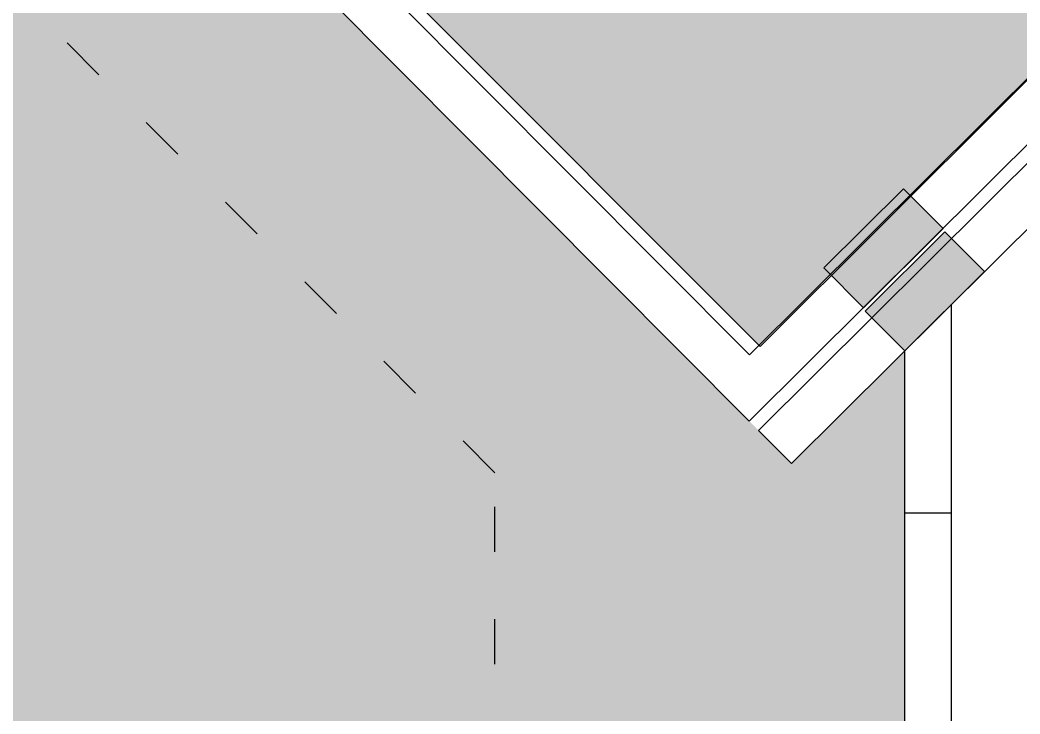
# Model space of a CAD drawing. Header units: inches. Extents: x -162 to 906, y 35 to 488.
# Drawn here: x 418.37 to 423.71, y 158.48 to 162.18 of the extents above; entities that cross this region are included whole.
import ezdxf

# ---------------------------------------------------------------- set-up
doc = ezdxf.new("R2010")
doc.units = ezdxf.units.IN
doc.header["$LTSCALE"] = 0.02
doc.header["$MEASUREMENT"] = 0
doc.linetypes.add('ACAD_ISO03W100', pattern=[30, 12, -18])
for name, color, linetype, true_color in [('balcony', 7, 'Continuous', 0x9875ff), ('Car Parking block', 7, 'Continuous', 0xc29100), ('Columns', 7, 'Continuous', 0x62cb7c), ('green bed', 7, 'Continuous', 0x145200), ('parking hatch', 7, 'Continuous', 0x2a554a), ('walking pavers', 7, 'Continuous', 0xf7f7f7), ('walls', 7, 'Continuous', 0x614d9d)]:
    doc.layers.add(name, color=color, linetype=linetype, true_color=true_color)

# ---------------------------------------------------------------- blocks, each defined once
blk = doc.blocks.new('columns')
at = {"layer": 'Columns'}
h = blk.add_hatch(color=256, dxfattribs=at)
h.dxf.hatch_style = 1
h.paths.add_polyline_path([(0, 0), (0.3, 0), (0.3, 0.6), (0, 0.6)])
for p, q in [((0, 0.6), (0.3, 0.6)), ((0, 0), (0, 0.6)), ((0.3, 0.6), (0.3, 0)), ((0.3, 0), (0, 0))]:
    blk.add_line(p, q, dxfattribs=at)

msp = doc.modelspace()

# ---------------------------------------------------------------- hatches: boundary and pattern name
at = {"layer": 'green bed'}
h = msp.add_hatch(dxfattribs=at)
h.set_pattern_fill('GRASS', color=98, scale=2)
edge = h.paths.add_edge_path()
edge.add_arc((544.3615, -96.6512), 162.9943, 95.589472, 114.239441)
edge.add_line((477.4441, 51.9731), (477.4441, 51.1407))
edge.add_line((477.4441, 51.1407), (468.4907, 51.1407))
edge.add_line((468.4907, 51.1407), (468.4907, 46.6407))
edge.add_line((468.4907, 46.6407), (568.0727, 46.6407))
edge.add_line((568.0727, 46.6407), (568.0727, 246.4207))
edge.add_line((568.0727, 246.4207), (368.2927, 246.4207))
edge.add_line((368.2927, 246.4207), (368.2927, 230.2207))
edge.add_line((368.2927, 230.2207), (372.7927, 230.2207))
edge.add_line((372.7927, 230.2207), (372.7927, 237.8129))
edge.add_line((372.7927, 237.8129), (559.7318, 237.8129))
edge.add_line((559.7318, 237.8129), (559.7318, 81.8508))
edge.add_line((559.7318, 81.8508), (551.5326, 81.8508))
edge.add_arc((525.6079, 94.0932), 28.67, 275.7613, 334.72201, ccw=False)
at = {"layer": 'parking hatch', "true_color": 0xa1a1a1}
h = msp.add_hatch(color=253, dxfattribs=at)
h.dxf.hatch_style = 1
h.paths.add_polyline_path([(425.8613, 163.9717), (425.8263, 164.0069), (426.2512, 164.4301), (424.5558, 166.1288), (424.1324, 165.7071), (424.0285, 165.8114), (421.3158, 163.1093), (421.3169, 163.1082), (424.0269, 165.8129), (423.9207, 165.9196), (424.3458, 166.3431), (422.6206, 168.075), (418.6531, 164.1229), (420.486, 162.2828), (420.8907, 162.6859), (420.788, 162.789), (421.2131, 163.2125), (421.3158, 163.1093), (424.0285, 165.8114), (424.0269, 165.8129), (421.3169, 163.1082), (421.4248, 162.9999), (420.9997, 162.5765), (420.8923, 162.6844), (420.4862, 162.2791), (422.3165, 160.4451), (422.6984, 160.825), (422.664, 160.8595), (423.0891, 161.2829), (423.1237, 161.2482)])
h.paths.add_polyline_path([(422.1674, 164.1658), (422.0532, 164.2704, -0.072121), (420.5845, 162.9422, -0.367125), (420.3571, 162.9599, -0.042013), (419.8152, 163.3931, -0.042013), (419.3773, 163.9312, -0.101126), (419.3382, 163.99), (419.3302, 164), (419.3265, 164.0345, -0.187665), (419.3577, 164.1585, -0.071846), (420.6675, 165.6336), (420.5676, 165.7518), (420.6432, 165.8079), (420.7283, 165.6932), (420.8199, 165.7849), (420.8441, 165.8092, -0.007427), (420.9922, 165.9644), (420.9941, 165.9665), (421.066, 166.039), (421.1379, 166.1115), (421.2026, 166.1699, -0.063065), (422.5581, 167.4431, -0.308304), (422.7564, 167.4517, -0.056612), (423.3638, 166.9724, -0.056612), (423.8483, 166.3691, -0.305041), (423.8427, 166.1724), (423.8415, 166.1707, -0.063065), (422.58, 164.8043, -0.009099), (422.3984, 164.6143), (422.3783, 164.5941), (422.3984, 164.6143, -0.002428), (422.3487, 164.5648), (422.1074, 164.326), (422.222, 164.2335)], flags=16)
h.paths.add_polyline_path([(420.8104, 165.4948, 0.139772), (420.6227, 165.5874), (420.2526, 165.2166, -0.129646)], flags=0)
h.paths.add_polyline_path([(421.6349, 163.8462), (422.0025, 164.2195, 0.136886), (421.9112, 164.4032, -0.438874), (421.9083, 164.4064, -0.129646)], flags=0)
h.paths.add_polyline_path([(422.1674, 164.1658), (422.0426, 164.2895), (422.0199, 164.2969), (422.0543, 164.3688), (422.2187, 164.2362)], flags=16)
h.paths.add_polyline_path([(423.341, 165.8361), (422.9928, 165.5738, -0.372605), (422.8778, 165.5816), (422.4275, 166.028), (421.9773, 166.4744, -0.372605), (421.9685, 166.5894), (422.2277, 166.9397, -0.336737), (422.2618, 166.9497, -0.108536), (422.9197, 166.5244, -0.108536), (423.3506, 165.8702, -0.336737)], flags=0)
h.paths.add_polyline_path([(421.5965, 163.9286, -0.102756), (421.3887, 163.9853, -0.055644), (420.8437, 164.4304, -0.055644), (420.3939, 164.9716, -0.102756), (420.3354, 165.1789, -0.193155), (420.7601, 165.3744, -0.375257), (420.8707, 165.3394, 0.064374), (421.2611, 164.8515, 0.064374), (421.7524, 164.4653, -0.375257), (421.7883, 164.355, -0.193155)], flags=0)
h.paths.add_polyline_path([(422.8804, 165.6204), (422.4482, 166.0489), (422.016, 166.4773, -0.372605), (422.0072, 166.5923), (422.2513, 166.9223, -0.108752), (422.899, 166.5036, -0.108752), (423.3233, 165.8595), (422.9955, 165.6126, -0.372605)], flags=0)
h.paths.add_polyline_path([(420.7, 165.6055), (420.6924, 165.6282), (420.5676, 165.7518), (420.6375, 165.8037), (420.7717, 165.6405)], flags=0)
h.paths.add_polyline_path([(422.1084, 165.1468), (421.6213, 165.6358), (421.3293, 165.3449), (421.8164, 164.8559)], flags=8)
at = {"layer": 'walking pavers'}
h = msp.add_hatch(dxfattribs=at)
h.set_pattern_fill('ANSI37', color=35, scale=4)
edge = h.paths.add_edge_path(flags=16)
edge.add_line((438.6555, 182.0054), (426.1665, 196.0542))
edge.add_arc((428.8816, 197.666), 3.1574, 52.7556, 210.6947, ccw=False)
edge.add_line((430.7925, 200.1794), (443.2942, 186.1162))
edge.add_arc((440.5742, 184.513), 3.1574, -127.4224, 30.5167, ccw=False)
edge = h.paths.add_edge_path(flags=16)
edge.add_arc((407.4187, 201.1389), 2.1835, 235.3794, 287.4736, ccw=False)
edge.add_line((406.1782, 199.3421), (397.814, 207.7556))
edge.add_arc((414.7795, 199.055), 19.0664, 95.89063, 152.8492, ccw=False)
edge.add_line((412.8227, 218.0207), (423.2363, 218.0207))
edge.add_arc((417.9712, 201.8011), 17.0528, 34.33281, 72.01598, ccw=False)
edge.add_line((432.053, 211.4188), (408.0744, 199.0562))
edge = h.paths.add_edge_path(flags=17)
edge.add_arc((431.064, 214.5534), 3.7987, 348.154, 388.1135)
edge.add_arc((431.064, 214.5534), 3.7987, -11.846, 28.1135, ccw=False)
edge = h.paths.add_edge_path()
edge.add_arc((431.5599, 216.0867), 0.7088, 228.0729, 273.1346, ccw=False)
edge.add_arc((331.3961, 100.3619), 152.3438, 49.127567, 51.053195)
edge.add_arc((1884.7004, 2081.6628), 2365.2737, 231.8493812, 231.9589999, ccw=False)
edge.add_arc((420.2226, 217.034), 5.7072, 53.7432, 86.721)
edge.add_line((420.549, 222.7319), (412.5896, 222.8207))
edge.add_arc((414.7752, 199.0604), 23.8606, 95.25552, 161.44343)
edge.add_line((392.155, 206.6538), (403.3457, 195.383))
edge.add_arc((402.9211, 194.7463), 0.7653, 7.8577, 56.2989, ccw=False)
edge.add_arc((408.1351, 213.2012), 18.8836, 256.35112, 277.17901)
edge.add_line((410.495, 194.4657), (411.6778, 195.6398))
edge.add_line((411.6778, 195.6398), (414.1392, 193.1598))
edge.add_line((414.1392, 193.1598), (414.3013, 193.2959))
edge.add_line((414.3013, 193.2959), (434.9332, 172.6298))
edge.add_line((434.9332, 172.6298), (430.5176, 168.256))
edge.add_line((430.5176, 168.256), (434.0104, 164.7181))
edge.add_arc((432.9429, 163.6644), 1.5, 0, 44.6292, ccw=False)
edge.add_line((434.4429, 163.6644), (434.4429, 160.2907))
edge.add_arc((435.2652, 173.5045), 13.2394, 266.43907, 312.6226)
edge.add_arc((473.3947, 158.147), 29.7, 153.52095, 169.10105, ccw=False)
edge.add_arc((447.7272, 171.4122), 0.9172, 20.3176, 181.4266, ccw=False)
edge.add_arc((468.3947, 157.9417), 24.1343, 113.71742, 145.15622, ccw=False)
edge.add_arc((459.8303, 181.9648), 2.2406, 223.0631, 239.3263, ccw=False)
edge.add_arc((456.2073, 180.1986), 2, 6.785, 11.685)
edge.add_arc((458.1741, 180.8249), 0.2214, 82.0841, 267.8697, ccw=False)
edge.add_arc((468.3947, 153.147), 29.7, 97.51089, 110.06603, ccw=False)
edge.add_arc((456.6178, 188.4284), 9.8178, 323.52616, 343.36971)
edge.add_line((466.0249, 185.6186), (463.8346, 185.6186))
edge.add_arc((463.8944, 187.3268), 1.7092, 216.4377, 267.9956, ccw=False)
edge.add_line((462.5193, 186.3116), (459.35, 189.4685))
edge.add_line((459.35, 189.4685), (454.9258, 185.1262))
edge.add_line((454.9258, 185.1262), (433.5629, 206.406))
edge.add_line((433.5629, 206.406), (433.5874, 206.428))
edge.add_line((433.5874, 206.428), (431.5808, 208.4207))
edge.add_arc((427.0005, 211.9117), 5.759, 322.68677, 397.01863)
h = msp.add_hatch(dxfattribs=at)
h.set_pattern_fill('HONEY', color=39, scale=3)
edge = h.paths.add_edge_path(flags=16)
edge.add_line((414.8635, 157.0099), (398.9054, 141.0869))
edge.add_arc((398.8369, 142.1309), 1.0463, 176.4335, 273.7503, ccw=False)
edge.add_line((397.7927, 142.196), (397.7927, 175.0837))
edge.add_arc((398.6688, 174.9618), 0.8846, 81.2951, 172.0802, ccw=False)
edge.add_line((398.8027, 175.8362), (414.8639, 159.72))
edge.add_arc((412.8986, 158.3652), 2.387, -34.5959, 34.5821, ccw=False)
edge = h.paths.add_edge_path()
edge.add_arc((381.3736, 144.4437), 25.0636, 314.51754, 325.26752)
edge.add_line((401.9714, 130.1638), (399.5104, 132.6152))
edge.add_line((399.5104, 132.6152), (402.2437, 135.3485))
edge.add_line((402.2437, 135.3485), (401.5951, 135.9971))
edge.add_line((401.5951, 135.9971), (422.492, 156.8939))
edge.add_line((422.492, 156.8939), (423.0957, 156.2917))
edge.add_line((423.0957, 156.2917), (423.0957, 160.4177))
edge.add_line((423.0957, 160.4177), (422.4907, 159.8144))
edge.add_line((422.4907, 159.8144), (401.648, 180.7632))
edge.add_line((401.648, 180.7632), (402.2446, 181.3589))
edge.add_line((402.2446, 181.3589), (399.5113, 184.0921))
edge.add_line((399.5113, 184.0921), (401.9436, 186.515))
edge.add_arc((395.3597, 183.9657), 7.0602, 21.16628, 57.53763)
edge.add_arc((398.6658, 190.516), 0.7653, 213.3641, 309.1809, ccw=False)
edge.add_line((398.0266, 190.0951), (392.132, 196.0245))
edge.add_arc((392.0341, 195.8836), 0.1715, 55.2275, 214.4354)
edge.add_line((391.8927, 195.7866), (391.8927, 120.1112))
edge.add_line((391.8927, 120.1112), (398.0266, 126.2813))
edge.add_arc((398.6658, 125.8605), 0.7653, 68.4911, 146.6359, ccw=False)

# ---------------------------------------------------------------- linework, layer by layer
at = {"layer": 'balcony', "linetype": 'ACAD_ISO03W100'}
msp.add_lwpolyline([(431.4361, 149.4588), (436.8914, 144.0247), (422.6127, 129.6902), (424.0297, 128.2787), (415.8916, 120.1088), (411.7887, 124.1833), (409.0721, 121.4561), (397.8728, 132.6119), (400.6078, 135.3469), (398.545, 137.4097), (406.705, 145.5697), (408.1192, 144.1555), (420.9059, 156.9422), (420.9068, 159.7651), (408.1424, 172.5954), (406.7281, 171.184), (398.5898, 179.3394)], dxfattribs=at)
at = {"layer": 'Car Parking block'}
msp.add_lwpolyline([(424.4498, 166.235), (426.2865, 164.3947), (422.3229, 160.4388), (420.4862, 162.2791)], close=True, dxfattribs=at)
at = {"layer": 'walls'}
for p, q in [((422.2659, 160.3948), (402.0022, 180.763)), ((422.265, 160.0412), (415.3302, 167.0118)), ((427.7247, 165.8255), (422.2659, 160.3948)), ((427.901, 165.6483), (422.265, 160.0412)), ((427.9503, 165.5986), (422.3144, 159.9916)), ((428.1267, 165.4214), (422.4907, 159.8144)), ((423.3457, 156.0402), (423.3457, 160.665)), ((423.0957, 156.2902), (423.0957, 160.4163)), ((422.3144, 159.9916), (422.4907, 159.8144)), ((423.0957, 159.5513), (423.3457, 159.5513))]:
    msp.add_line(p, q, dxfattribs=at)

# ---------------------------------------------------------------- block references
at = {"layer": 'Columns'}
for p, rotation in [((423.3008, 161.0704), 134.8884620836211), ((422.884, 160.6288), 314.8884620836212)]:
    msp.add_blockref('columns', p, dxfattribs=dict(at, rotation=rotation))

doc.saveas('drawing.dxf')
